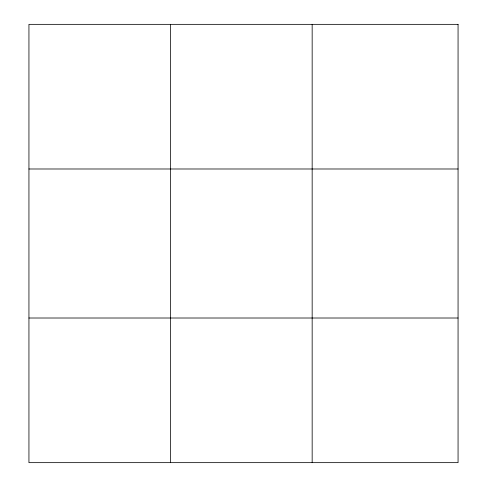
<?xml version="1.0" encoding="UTF-8"?>
<svg xmlns="http://www.w3.org/2000/svg" width="487" height="487" viewBox="0 0 487 487"><rect width="100%" height="100%" fill="white"/><g stroke="black" fill="none" stroke-linecap="round" stroke-linejoin="round"><path stroke-width="0.73" d="M170.547 462.65L170.547 24.35M312.161 462.65L312.161 24.35M28.94 168.989L458.06 168.989M28.94 318.011L458.06 318.011M458.06 24.35L458.06 462.65L28.94 462.65L28.94 24.35L458.06 24.35"/></g></svg>
